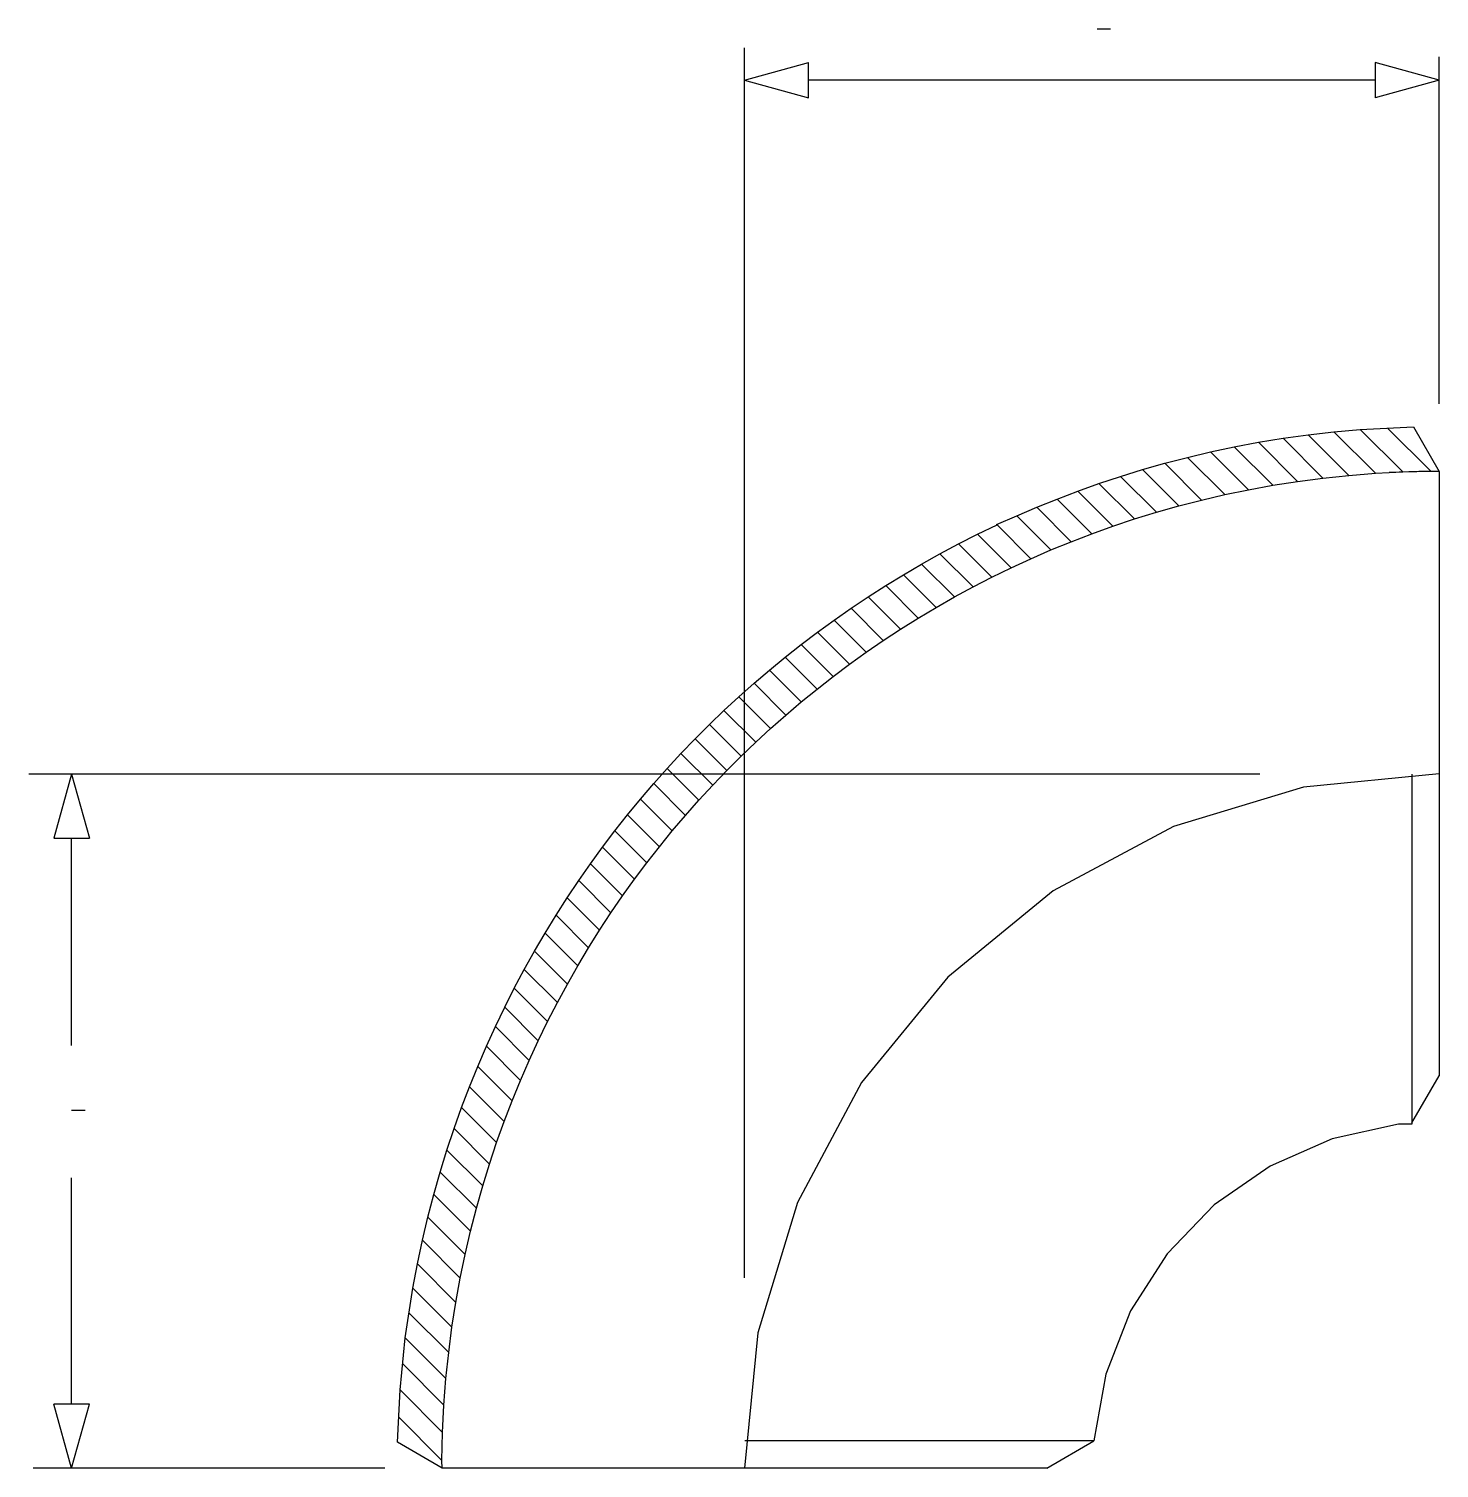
# Model space of a CAD drawing. Extents: x 545 to 1067, y 337 to 869.
import ezdxf

# ---------------------------------------------------------------- set-up
doc = ezdxf.new("R2010")
doc.units = 0
doc.header["$MEASUREMENT"] = 0
doc.layers.add('1', color=7, linetype='CONTINUOUS')

msp = doc.modelspace()

# ---------------------------------------------------------------- linework, layer by layer
at = {"layer": '1', "color": 5, "linetype": 'Continuous'}
for p, q in [((940.17, 869.27), (945.17, 869.27)), ((560.85, 469.09), (565.85, 469.09))]:
    msp.add_line(p, q, dxfattribs=at)
at = {"layer": '1', "color": 3, "linetype": 'Continuous'}
for p, q in [((809.75, 407.12), (809.75, 862.2)), ((1066.75, 730.52), (1066.75, 858.94)), ((809.75, 850.27), (833.46, 856.83)), ((833.47, 843.72), (833.46, 856.83)), ((1066.75, 850.27), (1043.03, 856.83)), ((1043.03, 856.83), (1043.04, 843.72)), ((809.75, 850.27), (833.47, 843.72)), ((1043.03, 850.27), (833.47, 850.27)), ((1066.75, 850.27), (1043.04, 843.72)), ((1000.36, 593.46), (544.99, 593.46)), ((560.85, 593.46), (554.29, 569.74)), ((560.85, 593.46), (567.41, 569.74)), ((554.29, 569.74), (567.41, 569.74)), ((560.85, 493.08), (560.85, 569.74)), ((560.85, 360.33), (560.85, 444.08)), ((567.41, 360.33), (554.29, 360.32)), ((560.85, 336.61), (554.29, 360.32)), ((560.85, 336.61), (567.41, 360.33)), ((676.76, 336.61), (546.62, 336.61))]:
    msp.add_line(p, q, dxfattribs=at)
at = {"layer": '1', "color": 7, "linetype": 'Continuous'}
for p, q in [((1018.29, 719.05), (1027.81, 720.14)), ((1027.81, 720.14), (1037.55, 721.01)), ((1037.55, 721.01), (1057.19, 721.97)), ((1057.19, 721.97), (1066.7, 705.5)), ((982.19, 712.72), (990.94, 714.58)), ((990.94, 714.58), (999.86, 716.27)), ((999.86, 716.27), (1008.98, 717.76)), ((1008.98, 717.76), (1018.29, 719.05)), ((956.95, 706.15), (965.2, 708.5)), ((965.2, 708.5), (973.62, 710.69)), ((973.62, 710.69), (982.19, 712.72)), ((940.89, 700.99), (948.85, 703.64)), ((948.85, 703.64), (956.95, 706.15)), ((1023.72, 703.01), (1033.33, 704.02)), ((1033.33, 704.02), (1043.17, 704.78)), ((1043.17, 704.78), (1053.27, 705.29)), ((1059.19, 705.46), (1048.19, 705.07)), ((1053.27, 705.29), (1063.64, 705.52)), ((1066.7, 705.5), (1059.19, 705.46)), ((1066.75, 705.41), (1066.75, 481.81)), ((925.4, 695.27), (933.08, 698.2)), ((933.08, 698.2), (940.89, 700.99)), ((987.41, 696.9), (996.19, 698.72)), ((996.19, 698.72), (1005.17, 700.36)), ((1005.17, 700.36), (1014.34, 701.79)), ((1014.34, 701.79), (1023.72, 703.01)), ((917.86, 692.2), (925.4, 695.27)), ((962.11, 690.38), (970.37, 692.72)), ((970.37, 692.72), (978.81, 694.9)), ((978.81, 694.9), (987.41, 696.9)), ((903.04, 685.8), (910.45, 689.01)), ((910.45, 689.01), (917.86, 692.2)), ((946.05, 685.23), (954, 687.88)), ((954, 687.88), (962.11, 690.38)), ((888.97, 678.67), (896.01, 682.24)), ((896.01, 682.24), (903.17, 685.68)), ((930.58, 679.48), (938.24, 682.43)), ((938.24, 682.43), (946.05, 685.23)), ((882.05, 674.98), (888.97, 678.67)), ((923.06, 676.4), (930.58, 679.48)), ((868.55, 667.26), (875.24, 671.18)), ((875.24, 671.18), (882.05, 674.98)), ((908.42, 669.83), (915.67, 673.18)), ((915.67, 673.18), (923.06, 676.4)), ((861.98, 663.23), (868.55, 667.26)), ((894.29, 662.74), (901.29, 666.35)), ((901.29, 666.35), (908.42, 669.83)), ((855.52, 659.09), (861.98, 663.23)), ((887.41, 659.01), (894.29, 662.74)), ((849.16, 654.84), (855.52, 659.09)), ((880.66, 655.16), (887.41, 659.01)), ((836.78, 646), (842.92, 650.47)), ((842.92, 650.47), (849.16, 654.84)), ((867.5, 647.1), (874.02, 651.19)), ((874.02, 651.19), (880.66, 655.16)), ((830.75, 641.43), (836.78, 646)), ((861.1, 642.9), (867.5, 647.1)), ((824.82, 636.75), (830.75, 641.43)), ((854.81, 638.58), (861.1, 642.9)), ((819, 631.96), (824.82, 636.75)), ((842.57, 629.61), (848.63, 634.15)), ((848.63, 634.15), (854.81, 638.58)), ((813.29, 627.07), (819, 631.96)), ((836.62, 624.95), (842.57, 629.61)), ((807.67, 622.08), (813.29, 627.07)), ((830.77, 620.19), (836.62, 624.95)), ((802.17, 616.98), (807.67, 622.08)), ((825.04, 615.32), (830.77, 620.19)), ((796.76, 611.78), (802.17, 616.98)), ((819.41, 610.34), (825.04, 615.32)), ((791.46, 606.47), (796.76, 611.78)), ((813.89, 605.25), (819.41, 610.34)), ((786.26, 601.07), (791.46, 606.47)), ((808.48, 600.05), (813.89, 605.25)), ((781.16, 595.55), (786.26, 601.07)), ((803.18, 594.75), (808.48, 600.05)), ((776.17, 589.94), (781.16, 595.55)), ((797.99, 589.34), (803.18, 594.75)), ((1066.75, 593.61), (1016.61, 588.67)), ((1056.67, 593.46), (1056.67, 463.96)), ((771.28, 584.22), (776.17, 589.94)), ((792.9, 583.82), (797.99, 589.34)), ((1016.61, 588.67), (968.4, 574.05)), ((766.5, 578.4), (771.28, 584.22)), ((787.92, 578.19), (792.9, 583.82)), ((761.82, 572.47), (766.5, 578.4)), ((783.05, 572.45), (787.92, 578.19)), ((757.25, 566.44), (761.82, 572.47)), ((778.29, 566.6), (783.05, 572.45)), ((968.4, 574.05), (923.97, 550.3)), ((752.78, 560.3), (757.25, 566.44)), ((773.64, 560.65), (778.29, 566.6)), ((748.42, 554.05), (752.78, 560.3)), ((769.1, 554.58), (773.64, 560.65)), ((744.17, 547.69), (748.42, 554.05)), ((764.68, 548.4), (769.1, 554.58)), ((923.97, 550.3), (885.02, 518.34)), ((740.03, 541.23), (744.17, 547.69)), ((760.36, 542.11), (764.68, 548.4)), ((736, 534.65), (740.03, 541.23)), ((756.16, 535.7), (760.36, 542.11)), ((732.09, 527.96), (736, 534.65)), ((752.08, 529.18), (756.16, 535.7)), ((728.29, 521.15), (732.09, 527.96)), ((748.11, 522.54), (752.08, 529.18)), ((744.26, 515.78), (748.11, 522.54)), ((724.6, 514.23), (728.29, 521.15)), ((885.02, 518.34), (853.06, 479.39)), ((721.04, 507.18), (724.6, 514.23)), ((740.53, 508.91), (744.26, 515.78)), ((717.6, 500.02), (721.04, 507.18)), ((736.93, 501.9), (740.53, 508.91)), ((733.45, 494.77), (736.93, 501.9)), ((714.28, 492.73), (717.6, 500.02)), ((711.09, 485.32), (714.28, 492.73)), ((730.1, 487.51), (733.45, 494.77)), ((708.02, 477.77), (711.09, 485.32)), ((726.89, 480.12), (730.1, 487.51)), ((723.81, 472.6), (726.89, 480.12)), ((1056.67, 464.36), (1066.75, 481.81)), ((705.1, 470.09), (708.02, 477.77)), ((853.06, 479.39), (829.31, 434.96)), ((702.31, 462.28), (705.1, 470.09)), ((720.87, 464.93), (723.81, 472.6)), ((718.07, 457.12), (720.87, 464.93)), ((1051.72, 463.87), (1027.18, 458.49)), ((1056.67, 463.96), (1051.72, 463.87)), ((699.66, 454.32), (702.31, 462.28)), ((1027.18, 458.49), (1004.16, 448.43)), ((697.16, 446.21), (699.66, 454.32)), ((715.42, 449.17), (718.07, 457.12)), ((712.92, 441.06), (715.42, 449.17)), ((1004.16, 448.43), (983.55, 434.07)), ((694.81, 437.96), (697.16, 446.21)), ((692.62, 429.54), (694.81, 437.96)), ((710.59, 432.79), (712.92, 441.06)), ((708.41, 424.35), (710.59, 432.79)), ((829.31, 434.96), (814.69, 386.75)), ((983.55, 434.07), (966.14, 415.97)), ((690.59, 420.96), (692.62, 429.54)), ((688.74, 412.21), (690.59, 420.96)), ((706.42, 415.74), (708.41, 424.35)), ((704.6, 406.95), (706.42, 415.74)), ((966.14, 415.97), (952.59, 394.81)), ((687.06, 403.28), (688.74, 412.21)), ((702.97, 397.98), (704.6, 406.95)), ((684.28, 384.85), (687.06, 403.28)), ((701.54, 388.8), (702.97, 397.98)), ((952.59, 394.81), (943.43, 371.42)), ((682.34, 365.57), (684.28, 384.85)), ((700.32, 379.41), (701.54, 388.8)), ((814.69, 386.75), (809.75, 336.61)), ((699.33, 369.8), (700.32, 379.41)), ((698.57, 359.95), (699.33, 369.8)), ((943.43, 371.42), (939.01, 346.69)), ((681.37, 346.19), (682.34, 365.57)), ((698.07, 349.85), (698.57, 359.95)), ((697.84, 339.47), (698.07, 349.85)), ((939.01, 346.69), (809.91, 346.69)), ((921.55, 336.61), (939.01, 346.69)), ((697.95, 336.61), (681.37, 346.19)), ((697.95, 336.61), (697.84, 339.47)), ((809.75, 336.61), (697.95, 336.61)), ((921.55, 336.61), (739.95, 336.61))]:
    msp.add_line(p, q, dxfattribs=at)
at = {"layer": '1', "color": 4, "linetype": 'Continuous'}
for p, q in [((1043.17, 704.78), (1027.81, 720.14)), ((1053.27, 705.29), (1037.55, 721.01)), ((1063.64, 705.52), (1047.66, 721.5)), ((1005.17, 700.36), (990.94, 714.58)), ((1014.34, 701.79), (999.86, 716.27)), ((1023.72, 703.01), (1008.98, 717.76)), ((1033.33, 704.02), (1018.29, 719.05)), ((978.81, 694.9), (965.2, 708.5)), ((987.41, 696.9), (973.62, 710.69)), ((996.19, 698.72), (982.19, 712.72)), ((962.11, 690.38), (948.85, 703.64)), ((970.37, 692.72), (956.95, 706.15)), ((946.05, 685.23), (933.08, 698.2)), ((954, 687.88), (940.89, 700.99)), ((938.24, 682.43), (925.4, 695.27)), ((923.06, 676.4), (910.45, 689.01)), ((930.58, 679.48), (917.86, 692.2)), ((908.42, 669.83), (896.01, 682.24)), ((915.67, 673.18), (903.17, 685.68)), ((901.29, 666.35), (888.97, 678.67)), ((887.41, 659.01), (875.24, 671.18)), ((894.29, 662.74), (882.05, 674.98)), ((880.66, 655.16), (868.55, 667.26)), ((874.02, 651.19), (861.98, 663.23)), ((867.5, 647.1), (855.52, 659.09)), ((854.81, 638.58), (842.92, 650.47)), ((861.1, 642.9), (849.16, 654.84)), ((848.63, 634.15), (836.78, 646)), ((842.57, 629.61), (830.75, 641.43)), ((836.62, 624.95), (824.82, 636.75)), ((830.77, 620.19), (819, 631.96)), ((825.04, 615.32), (813.29, 627.07)), ((819.41, 610.34), (807.67, 622.08)), ((813.89, 605.25), (802.17, 616.98)), ((808.48, 600.05), (796.76, 611.78)), ((803.18, 594.75), (791.46, 606.47)), ((797.99, 589.34), (786.26, 601.07)), ((792.9, 583.82), (781.16, 595.55)), ((787.92, 578.19), (776.17, 589.94)), ((783.05, 572.45), (771.28, 584.22)), ((778.29, 566.6), (766.5, 578.4)), ((773.64, 560.65), (761.82, 572.47)), ((769.1, 554.58), (757.25, 566.44)), ((764.68, 548.4), (752.78, 560.3)), ((760.36, 542.11), (748.42, 554.05)), ((756.16, 535.7), (744.17, 547.69)), ((752.08, 529.18), (740.03, 541.23)), ((748.11, 522.54), (736, 534.65)), ((744.26, 515.78), (732.09, 527.96)), ((740.53, 508.91), (728.29, 521.15)), ((736.93, 501.9), (724.6, 514.23)), ((733.45, 494.77), (721.04, 507.18)), ((730.1, 487.51), (717.6, 500.02)), ((726.89, 480.12), (714.28, 492.73)), ((723.81, 472.6), (711.09, 485.32)), ((720.87, 464.93), (708.02, 477.77)), ((718.07, 457.12), (705.1, 470.09)), ((715.42, 449.17), (702.31, 462.28)), ((712.92, 441.06), (699.66, 454.32)), ((710.59, 432.79), (697.16, 446.21)), ((708.41, 424.35), (694.81, 437.96)), ((706.42, 415.74), (692.62, 429.54)), ((704.6, 406.95), (690.59, 420.96)), ((702.97, 397.98), (688.74, 412.21)), ((701.54, 388.8), (687.06, 403.28)), ((700.32, 379.41), (685.57, 394.16)), ((699.33, 369.8), (684.28, 384.85)), ((698.57, 359.95), (683.2, 375.32)), ((698.07, 349.85), (682.34, 365.57)), ((697.84, 339.47), (681.72, 355.59))]:
    msp.add_line(p, q, dxfattribs=at)

doc.saveas('drawing.dxf')
